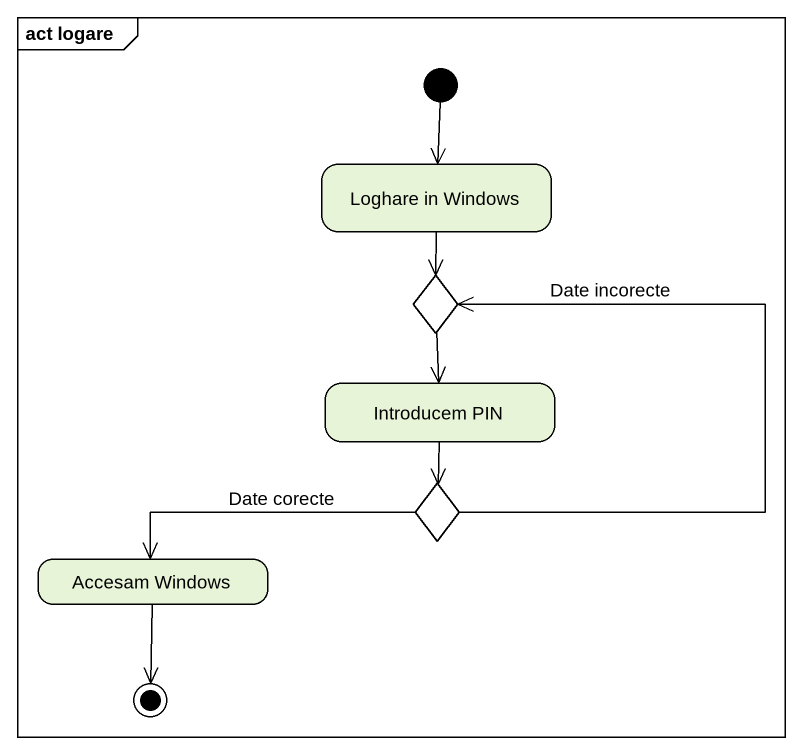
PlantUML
@startuml
mainframe act logare
hide empty description
state "Loghare in Windows" as Loghare_in_Windows
state choice1 <<choice>>
state "Introducem PIN" as Introducem_PIN
state choice2 <<choice>>
state "Accesam Windows" as Accesam_Windows
[*] --> Loghare_in_Windows
Loghare_in_Windows --> choice1
choice1 --> Introducem_PIN
Introducem_PIN --> choice2
choice2 -up-> choice1 : Date incorecte
choice2 -left-> Accesam_Windows : Date corecte
Accesam_Windows --> [*]
@enduml
